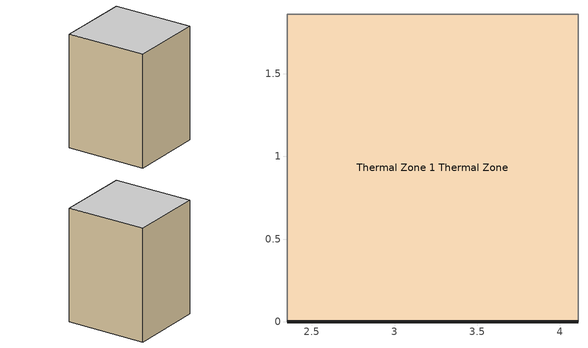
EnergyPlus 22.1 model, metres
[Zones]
Thermal Zone 1 Thermal Zone
 floor adiabatic (Lamina): 4.11,1.86 4.11,0 2.35,0 2.35,1.86 z0
 wall outside (EPS): 2.35,0 4.11,0 z0:2.6
 wall adiabatic (Lamina): 4.11,0 4.11,1.86 2.35,1.86 2.35,0 z0:2.6
 ceiling adiabatic (Lamina): 4.11,0 4.11,1.86 2.35,1.86 2.35,0 z2.6
[Building]
Building 1: Minimum Number of Warmup Days=20
[Site:Location]
Temixco: Latitude {deg}=18.85; Longitude {deg}=-99.14; Time Zone {hr}=-6; Elevation {m}=1280
[Material]
EPS: Roughness=Smooth; Thickness {m}=0.11; Conductivity {W/m-K}=0.035; Density {kg/m3}=50; Specific Heat {J/kg-K}=1400; Thermal Absorptance=1e-07; Solar Absorptance=0.3; Visible Absorptance=0.3
[Material:NoMass]
Lamina: Roughness=Smooth; Thermal Resistance {m2-K/W}=0.001; Thermal Absorptance=1e-007; Solar Absorptance=0.7; Visible Absorptance=0.7
[Construction]
EPS: EPS
Lamina: Lamina
[Zone]
Thermal Zone 1 Thermal Zone
[HVACTemplate:Zone:IdealLoadsAirSystem]
Thermal Zone 1 Thermal Zone: Maximum Heating Supply Air Temperature {C}=50; Minimum Cooling Supply Air Temperature {C}=13; Maximum Heating Supply Air Humidity Ratio {kgWater/kgDryAir}=0.0156; Minimum Cooling Supply Air Humidity Ratio {kgWater/kgDryAir}=0.0077; Heating Limit=NoLimit; Cooling Limit=NoLimit; Dehumidification Control Type=ConstantSensibleHeatRatio; Cooling Sensible Heat Ratio=0.7; Dehumidification Setpoint {percent}=60; Humidification Control Type=None; Humidification Setpoint {percent}=30; Outdoor Air Method=None; Outdoor Air Flow Rate per Person {m3/s}=0.00944; Demand Controlled Ventilation Type=None; Outdoor Air Economizer Type=NoEconomizer; Heat Recovery Type=None; Sensible Heat Recovery Effectiveness=0.7; Latent Heat Recovery Effectiveness=0.65
[ZoneControl:Thermostat]
ControlLES: Zone or ZoneList=Thermal Zone 1 Thermal Zone; Control Type Schedule=controlLES; Control 1=T_habitacion
[ThermostatSetpoint:DualSetpoint]
T_habitacion: Heating Setpoint Temperature Schedule=heatingLES; Cooling Setpoint Temperature Schedule=coolingLES
[Schedule:Compact]
heatingLES: Through: 01/31, For: AllDays, Until: 24:00, 22.34, Through: 12/31, For: AllDays, Until: 24:00, 13
coolingLES: Through: 01/31, For: AllDays, Until: 24:00, 22.34, Through: 12/31, For: AllDays, Until: 24:00, 50
controlLES: Through: 12/31, For: AllDays, Until: 24:00, 4
